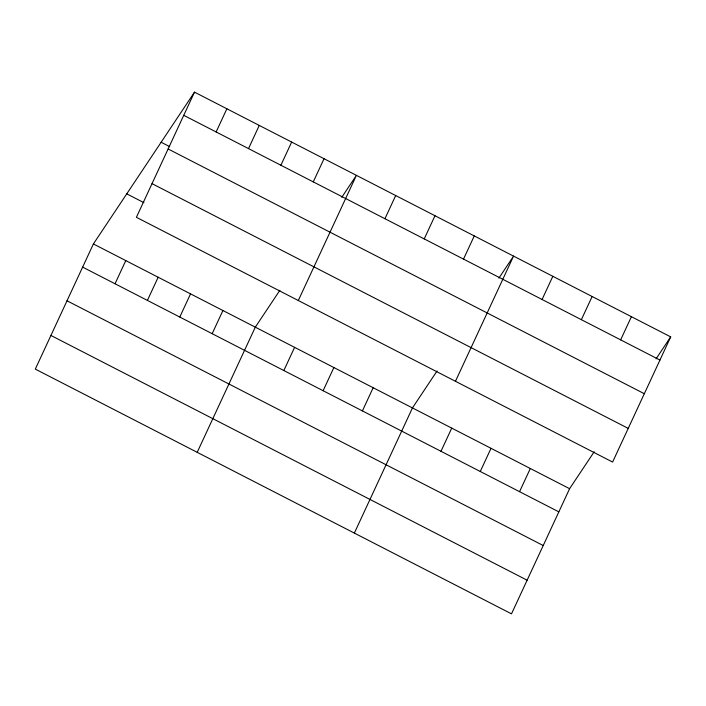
<?xml version="1.0" encoding="UTF-8"?>
<svg xmlns="http://www.w3.org/2000/svg" width="706" height="706" viewBox="0 0 706 706"><rect width="100%" height="100%" fill="white"/><g stroke="black" fill="none" stroke-linecap="round" stroke-linejoin="round"><path stroke-width="1.06" d="M194.503 92.142L136.399 217.307L612.605 462.051L670.7 336.886L194.503 92.142L93.395 243.949L35.3 369.114L511.497 613.858L569.601 488.693L594.178 451.778M115.025 283.768L125.783 260.593M216.124 131.96L226.882 108.786M147.404 300.412L158.162 277.237M248.512 148.604L259.261 125.43M179.783 317.047L190.541 293.881M280.891 165.239L291.649 142.074M212.171 333.691L222.928 310.516M313.27 181.883L324.028 158.709M197.203 452.325L255.307 327.16L279.894 290.254M298.311 300.518L356.406 175.353L341.775 197.327M283.838 370.526L294.596 347.352M384.938 218.719L395.695 195.544M323.119 390.718L333.876 367.544M424.227 238.91L434.984 215.736M362.407 410.91L373.165 387.735M463.515 259.102L474.264 235.928M354.35 533.092L412.454 407.927L437.032 371.012M455.458 381.284L513.553 256.119L498.921 278.093M440.985 451.293L451.734 428.118M542.084 299.485L552.842 276.311M480.265 471.484L491.023 448.31M581.373 319.677L592.131 296.502M519.554 491.676L530.312 468.502M620.653 339.868L631.411 316.694M656.068 358.86L670.7 336.886M183.745 115.316L659.942 360.06M161.136 142.241L169.714 146.645M168.125 148.975L644.322 393.719M152.028 183.648L628.225 428.392M126.762 193.85L143.909 202.666M93.395 243.949L569.601 488.693M82.646 267.124L558.843 511.868M67.017 300.782L543.214 545.526M50.92 335.456L527.117 580.2"/></g></svg>
